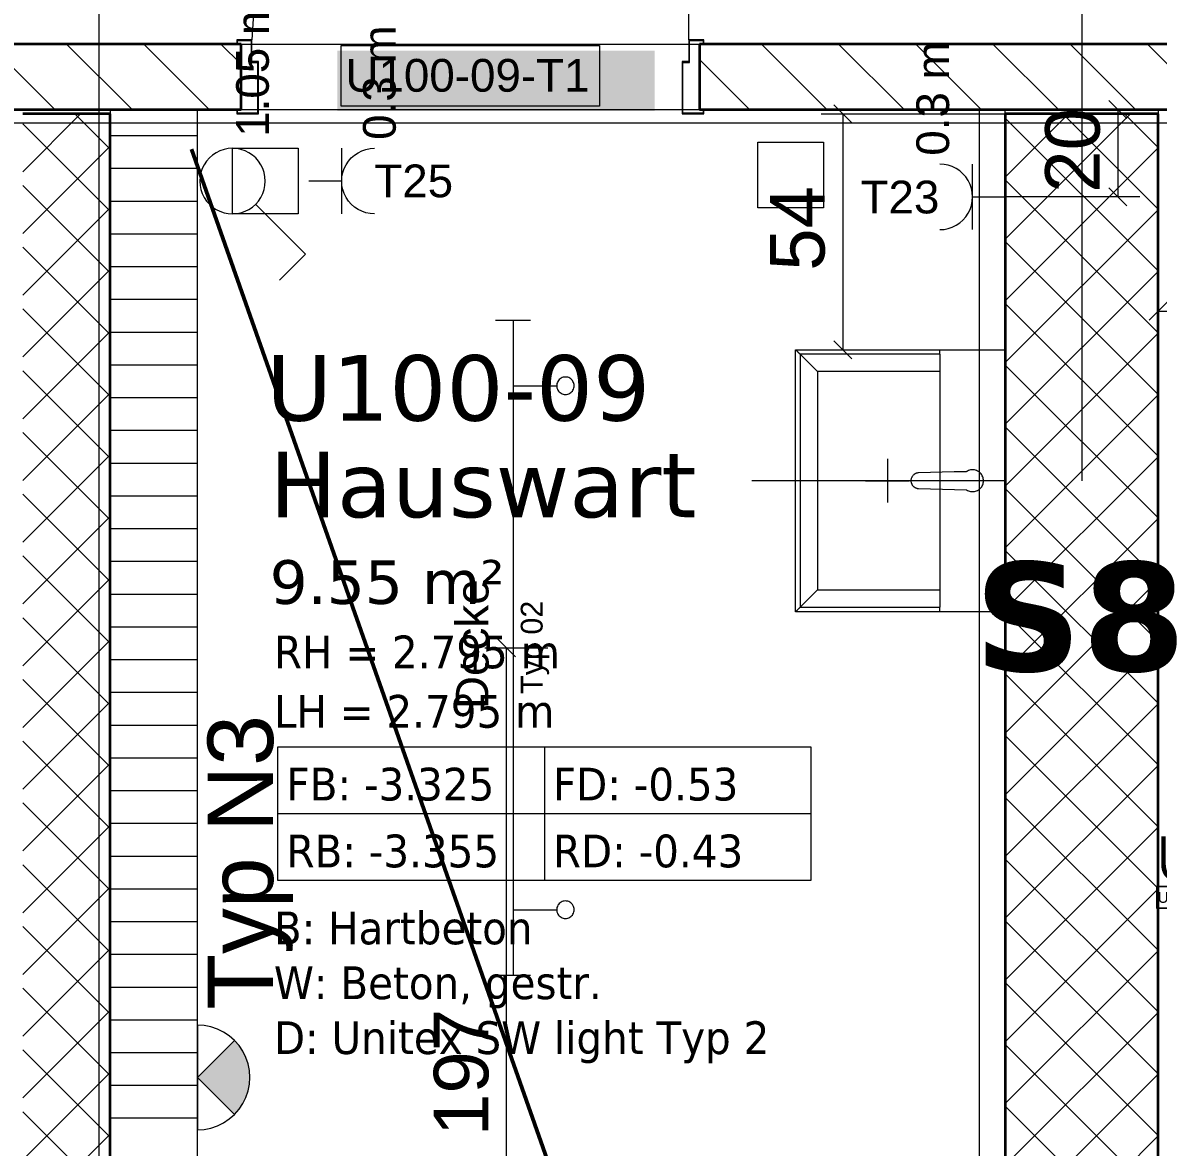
# Model space of a CAD drawing. Extents: x -1132 to 613, y -179 to 712.
# Drawn here: x -393.1 to -341.1, y 214.3 to 265.9 of the extents above; entities that cross this region are included whole.
import ezdxf
from ezdxf.lldxf.tags import DXFTag

# ---------------------------------------------------------------- set-up
doc = ezdxf.new("R2010")
doc.units = 0
doc.layers.get('0').update_dxf_attribs({"lineweight": 13})
for name, color, linetype, lineweight in [('A-AREA-____-IDEN', 7, 'Continuous', 5), ('A-DOOR-____-IDEN', 7, 'Continuous', 5), ('A-DOOR-____-OTLN', 7, 'Continuous', 9), ('A-DOOR-FRAM-MCUT', 7, 'Continuous', 9), ('A-DOOR-OPNG-OTLN', 7, 'Continuous', 9), ('A-FLOR-____-OTLN', 7, 'Continuous', 9), ('A-FLOR-____-OVHD', 7, 'Strichpunkt - Fein', 9), ('A-WALL-____-MCUT', 7, 'Continuous', 35), ('A-WALL-____-PATT', 7, 'Continuous', 35), ('G-XREF-____-OTLN-A0UNPDE86I', 7, 'Continuous', 9), ('P-SANR-FIXT-OTLN', 7, 'Continuous', 9), ('S-GRID-____-OTLN', 7, 'Continuous', 5)]:
    doc.layers.add(name, color=color, linetype=linetype, lineweight=lineweight)
for name, color, linetype, lineweight, true_color in [('EL01_VVV_Mass', 7, 'Continuous', 13, 0xb2b200), ('EL01_WAN_Aussparung Wand Text', 7, 'Continuous', 13, 0x7f5f3f), ('EL01_WAN_HLKS', 5, 'Continuous', 13, 0x0000ff), ('EL01_WAN_Kraft', 1, 'Continuous', 13, 0xff0000), ('EL01_WAN_Leuchten', 7, 'Continuous', 13, 0x0080ff), ('EL01_WAN_Leuchtentyp', 7, 'Continuous', 13, 0x0099ff), ('EL01_WAN_Licht', 7, 'Continuous', 13, 0x0080ff), ('EL01_WAN_Notbeleuchtungen', 7, 'Continuous', 13, 0x009900), ('EL01_WAN_Notbeleuchtungentyp', 7, 'Continuous', 13, 0x009900), ('EL01_WAN_Trassen', 40, 'Continuous', 13, 0xffbf00), ('EL01_WAN_Trassen Befestigung', 7, 'Continuous', 13, 0xb2b200), ('S-GRID-____-IDEN', 7, 'Continuous', 9, 0x5555aa), ('X_Geometrie', 3, 'Continuous', 50, 0x00ff00)]:
    doc.layers.add(name, color=color, linetype=linetype, lineweight=lineweight, true_color=true_color)
doc.styles.get("Standard").update_dxf_attribs({"font": 'arial.ttf'})
tags = doc.linetypes.add('_Rasterlinie_', pattern=[0.375, 0.2, -0.05, 0.075, -0.05]).pattern_tags.tags
tags[10:11] = [DXFTag(74, 4), DXFTag(75, 0), DXFTag(340, '0'), DXFTag(46, 1.0), DXFTag(50, 0.0), DXFTag(44, 0.0), DXFTag(45, 0.0)]
tags[8:9] = [DXFTag(74, 4), DXFTag(75, 0), DXFTag(340, '0'), DXFTag(46, 1.0), DXFTag(50, 0.0), DXFTag(44, 0.0), DXFTag(45, 0.0)]
tags[6:7] = [DXFTag(74, 4), DXFTag(75, 0), DXFTag(340, '0'), DXFTag(46, 1.0), DXFTag(50, 0.0), DXFTag(44, 0.0), DXFTag(45, 0.0)]
tags[4:5] = [DXFTag(74, 4), DXFTag(75, 0), DXFTag(340, '0'), DXFTag(46, 1.0), DXFTag(50, 0.0), DXFTag(44, 0.0), DXFTag(45, 0.0)]
tags = doc.linetypes.add('Grundrissdarstellung Sturz', pattern=[0.25, 0.15, -0.05, 0, -0.05]).pattern_tags.tags
tags[10:11] = [DXFTag(74, 4), DXFTag(75, 0), DXFTag(340, '0'), DXFTag(46, 1.0), DXFTag(50, 0.0), DXFTag(44, 0.0), DXFTag(45, 0.0)]
tags[8:9] = [DXFTag(74, 4), DXFTag(75, 0), DXFTag(340, '0'), DXFTag(46, 1.0), DXFTag(50, 0.0), DXFTag(44, 0.0), DXFTag(45, 0.0)]
tags[6:7] = [DXFTag(74, 4), DXFTag(75, 0), DXFTag(340, '0'), DXFTag(46, 1.0), DXFTag(50, 0.0), DXFTag(44, 0.0), DXFTag(45, 0.0)]
tags[4:5] = [DXFTag(74, 4), DXFTag(75, 0), DXFTag(340, '0'), DXFTag(46, 1.0), DXFTag(50, 0.0), DXFTag(44, 0.0), DXFTag(45, 0.0)]
tags = doc.linetypes.add('Strichpunkt - Fein', pattern=[0.2, 0.1, -0.05, 0, -0.05]).pattern_tags.tags
tags[10:11] = [DXFTag(74, 4), DXFTag(75, 0), DXFTag(340, '0'), DXFTag(46, 1.0), DXFTag(50, 0.0), DXFTag(44, 0.0), DXFTag(45, 0.0)]
tags[8:9] = [DXFTag(74, 4), DXFTag(75, 0), DXFTag(340, '0'), DXFTag(46, 1.0), DXFTag(50, 0.0), DXFTag(44, 0.0), DXFTag(45, 0.0)]
tags[6:7] = [DXFTag(74, 4), DXFTag(75, 0), DXFTag(340, '0'), DXFTag(46, 1.0), DXFTag(50, 0.0), DXFTag(44, 0.0), DXFTag(45, 0.0)]
tags[4:5] = [DXFTag(74, 4), DXFTag(75, 0), DXFTag(340, '0'), DXFTag(46, 1.0), DXFTag(50, 0.0), DXFTag(44, 0.0), DXFTag(45, 0.0)]

# ---------------------------------------------------------------- blocks, each defined once
blk = doc.blocks.new('Referenz-A0UNPDE96I', base_point=(-1115.886, -117.372))
at = {"layer": 'A-AREA-____-IDEN', "color": 0, "linetype": 'Continuous', "ltscale": 0.13}
for p, q in [((-381.424, 232.689), (-357.024, 232.689)), ((-381.424, 226.567), (-381.424, 232.689)), ((-369.224, 232.689), (-369.224, 226.567)), ((-357.024, 232.689), (-357.024, 226.567)), ((-381.424, 229.628), (-357.024, 229.628)), ((-357.024, 226.567), (-381.424, 226.567))]:
    blk.add_line(p, q, dxfattribs=at)
at = {"layer": 'A-DOOR-____-IDEN', "color": 0, "linetype": 'Continuous', "ltscale": 0.13}
for p, q in [((-378.536, 264.815), (-366.696, 264.815)), ((-378.536, 262.035), (-378.536, 264.815)), ((-366.696, 264.815), (-366.696, 262.035)), ((-366.696, 262.035), (-378.536, 262.035))]:
    blk.add_line(p, q, dxfattribs=at)
at = {"layer": 'A-DOOR-____-IDEN', "color": 7, "linetype": 'Continuous', "ltscale": 0.13, "true_color": 0xffffff}
for points in [[(-378.711, 261.812), (-364.172, 261.812), (-378.711, 264.571)], [(-364.172, 261.812), (-378.711, 264.571), (-364.172, 264.571)]]:
    blk.add_solid(points, dxfattribs=at)
at = {"layer": 'A-DOOR-____-OTLN', "color": 0, "linetype": 'Grundrissdarstellung Sturz', "ltscale": 0.13}
for p, q in [((-383.115, 264.878), (-362.115, 264.878)), ((-383.115, 261.878), (-362.115, 261.878))]:
    blk.add_line(p, q, dxfattribs=at)
at = {"layer": 'A-DOOR-FRAM-MCUT', "color": 0, "linetype": 'Continuous', "ltscale": 0.13}
for p, q in [((-382.615, 265.078), (-383.315, 265.078)), ((-383.315, 265.078), (-383.315, 264.878)), ((-383.315, 264.878), (-383.275, 264.878)), ((-383.275, 264.878), (-383.275, 265.038)), ((-383.275, 265.038), (-382.655, 265.038)), ((-382.655, 265.038), (-382.655, 264.038)), ((-382.615, 264.078), (-382.615, 265.078)), ((-361.915, 265.078), (-362.615, 265.078)), ((-362.615, 265.078), (-362.615, 264.078)), ((-362.575, 264.038), (-362.575, 265.038)), ((-362.575, 265.038), (-361.955, 265.038)), ((-361.955, 265.038), (-361.955, 264.878)), ((-361.955, 264.878), (-361.915, 264.878)), ((-361.915, 264.878), (-361.915, 265.078)), ((-382.655, 264.038), (-382.355, 264.038)), ((-382.315, 264.078), (-382.615, 264.078)), ((-382.355, 264.038), (-382.355, 261.718)), ((-382.315, 261.678), (-382.315, 264.078)), ((-362.615, 264.078), (-362.915, 264.078)), ((-362.915, 264.078), (-362.915, 261.678)), ((-362.875, 261.718), (-362.875, 264.038)), ((-362.875, 264.038), (-362.575, 264.038)), ((-383.275, 261.878), (-383.315, 261.878)), ((-383.315, 261.878), (-383.315, 261.678)), ((-383.315, 261.678), (-382.315, 261.678)), ((-383.275, 261.718), (-383.275, 261.878)), ((-382.355, 261.718), (-383.275, 261.718)), ((-362.915, 261.678), (-361.915, 261.678)), ((-361.955, 261.718), (-362.875, 261.718)), ((-361.915, 261.878), (-361.955, 261.878)), ((-361.955, 261.878), (-361.955, 261.718)), ((-361.915, 261.678), (-361.915, 261.878))]:
    blk.add_line(p, q, dxfattribs=at)
at = {"layer": 'A-DOOR-OPNG-OTLN', "color": 0, "linetype": 'Continuous', "ltscale": 0.13}
for p, q in [((-362.615, 265.078), (-362.615, 285.078)), ((-382.489, 267.318), (-382.615, 265.078))]:
    blk.add_line(p, q, dxfattribs=at)
at = {"layer": 'A-FLOR-____-OTLN', "color": 0, "linetype": 'Continuous', "ltscale": 0.13}
for p, q in [((-348.115, 261.678), (-348.115, 261.878)), ((-341.115, 261.878), (-341.115, 261.678))]:
    blk.add_line(p, q, dxfattribs=at)
at = {"layer": 'A-FLOR-____-OVHD', "color": 0, "linetype": 'Strichpunkt - Fein', "ltscale": 0.13}
blk.add_line((-349.315, 261.878), (-349.315, 158.678), dxfattribs=at)
at = {"layer": 'A-WALL-____-MCUT', "color": 0, "linetype": 'Continuous', "ltscale": 0.35}
for p, q in [((-383.115, 264.878), (-394.965, 264.878)), ((-383.115, 261.878), (-383.115, 264.878)), ((-339.115, 264.878), (-362.115, 264.878)), ((-362.115, 264.878), (-362.115, 261.878)), ((-394.965, 261.878), (-383.115, 261.878)), ((-389.115, 261.678), (-393.115, 261.678)), ((-389.115, 157.478), (-389.115, 261.678)), ((-362.115, 261.878), (-339.115, 261.878)), ((-341.115, 261.678), (-348.115, 261.678)), ((-348.115, 261.678), (-348.115, 157.478)), ((-341.115, 150.478), (-341.115, 261.678))]:
    blk.add_line(p, q, dxfattribs=at)
at = {"layer": 'A-WALL-____-MCUT', "color": 0, "linetype": 'Continuous', "lineweight": 9, "ltscale": 0.13}
for p, q in [((-389.115, 261.878), (-389.115, 261.678)), ((-385.115, 158.678), (-385.115, 261.878))]:
    blk.add_line(p, q, dxfattribs=at)
at = {"layer": 'A-WALL-____-PATT', "color": 0, "linetype": 'Continuous', "lineweight": 9, "ltscale": 0.13}
for p, q in [((-394.641, 264.878), (-391.641, 261.878)), ((-391.106, 264.878), (-388.106, 261.878)), ((-387.57, 264.878), (-384.57, 261.878)), ((-384.035, 264.878), (-383.115, 263.958)), ((-359.286, 264.878), (-356.286, 261.878)), ((-355.75, 264.878), (-352.75, 261.878)), ((-352.215, 264.878), (-349.215, 261.878)), ((-348.679, 264.878), (-345.679, 261.878)), ((-345.144, 264.878), (-342.144, 261.878)), ((-341.608, 264.878), (-339.115, 262.385)), ((-362.115, 264.171), (-359.822, 261.878)), ((-393.115, 259.031), (-390.467, 261.678)), ((-389.115, 260.059), (-390.734, 261.678)), ((-348.115, 261.604), (-348.04, 261.678)), ((-348.115, 258.776), (-345.212, 261.678)), ((-348.115, 255.947), (-342.384, 261.678)), ((-341.115, 257.314), (-345.479, 261.678)), ((-341.115, 260.142), (-342.651, 261.678)), ((-389.115, 257.23), (-393.115, 261.23)), ((-341.115, 254.485), (-348.115, 261.485)), ((-389.115, 260.687), (-385.115, 260.687)), ((-393.115, 256.202), (-389.115, 260.202)), ((-348.115, 253.119), (-341.115, 260.119)), ((-389.115, 259.187), (-385.115, 259.187)), ((-341.115, 251.657), (-348.115, 258.657)), ((-389.115, 254.402), (-393.115, 258.402)), ((-389.115, 257.687), (-385.115, 257.687)), ((-393.115, 253.374), (-389.115, 257.374)), ((-348.115, 250.29), (-341.115, 257.29)), ((-389.115, 256.187), (-385.115, 256.187)), ((-389.115, 251.573), (-393.115, 255.573)), ((-341.115, 248.828), (-348.115, 255.828)), ((-393.115, 250.545), (-389.115, 254.545)), ((-389.115, 254.687), (-385.115, 254.687)), ((-348.115, 247.462), (-341.115, 254.462)), ((-389.115, 253.187), (-385.115, 253.187)), ((-341.115, 246), (-348.115, 253)), ((-389.115, 248.745), (-393.115, 252.745)), ((-393.115, 247.717), (-389.115, 251.717)), ((-389.115, 251.687), (-385.115, 251.687)), ((-348.115, 244.634), (-341.115, 251.634)), ((-389.115, 250.187), (-385.115, 250.187)), ((-341.115, 243.171), (-348.115, 250.171)), ((-389.115, 245.917), (-393.115, 249.917)), ((-393.115, 244.888), (-389.115, 248.888)), ((-389.115, 248.687), (-385.115, 248.687)), ((-348.115, 241.805), (-341.115, 248.805)), ((-389.115, 243.088), (-393.115, 247.088)), ((-389.115, 247.187), (-385.115, 247.187)), ((-341.115, 240.343), (-348.115, 247.343)), ((-393.115, 242.06), (-389.115, 246.06)), ((-389.115, 245.687), (-385.115, 245.687)), ((-348.115, 238.977), (-341.115, 245.977)), ((-341.115, 237.515), (-348.115, 244.515)), ((-389.115, 240.26), (-393.115, 244.26)), ((-389.115, 244.187), (-385.115, 244.187)), ((-393.115, 239.232), (-389.115, 243.232)), ((-348.115, 236.148), (-341.115, 243.148)), ((-389.115, 242.687), (-385.115, 242.687)), ((-389.115, 237.431), (-393.115, 241.431)), ((-341.115, 234.686), (-348.115, 241.686)), ((-389.115, 241.187), (-385.115, 241.187)), ((-393.115, 236.403), (-389.115, 240.403)), ((-348.115, 233.32), (-341.115, 240.32)), ((-389.115, 239.687), (-385.115, 239.687)), ((-341.115, 231.858), (-348.115, 238.858)), ((-389.115, 234.603), (-393.115, 238.603)), ((-389.115, 238.187), (-385.115, 238.187)), ((-393.115, 233.575), (-389.115, 237.575)), ((-348.115, 230.491), (-341.115, 237.491)), ((-389.115, 236.687), (-385.115, 236.687)), ((-389.115, 231.774), (-393.115, 235.774)), ((-341.115, 229.029), (-348.115, 236.029)), ((-389.115, 235.187), (-385.115, 235.187)), ((-393.115, 230.746), (-389.115, 234.746)), ((-348.115, 227.663), (-341.115, 234.663)), ((-389.115, 233.687), (-385.115, 233.687)), ((-341.115, 226.201), (-348.115, 233.201)), ((-389.115, 228.946), (-393.115, 232.946)), ((-389.115, 232.187), (-385.115, 232.187)), ((-393.115, 227.918), (-389.115, 231.918)), ((-348.115, 224.835), (-341.115, 231.835)), ((-389.115, 230.687), (-385.115, 230.687)), ((-389.115, 226.118), (-393.115, 230.118)), ((-341.115, 223.372), (-348.115, 230.372)), ((-393.115, 225.089), (-389.115, 229.089)), ((-389.115, 229.187), (-385.115, 229.187)), ((-348.115, 222.006), (-341.115, 229.006)), ((-389.115, 223.289), (-393.115, 227.289)), ((-389.115, 227.687), (-385.115, 227.687)), ((-341.115, 220.544), (-348.115, 227.544)), ((-393.115, 222.261), (-389.115, 226.261)), ((-389.115, 226.187), (-385.115, 226.187)), ((-348.115, 219.178), (-341.115, 226.178)), ((-389.115, 224.687), (-385.115, 224.687)), ((-341.115, 217.716), (-348.115, 224.716)), ((-389.115, 220.461), (-393.115, 224.461)), ((-393.115, 219.433), (-389.115, 223.433)), ((-389.115, 223.187), (-385.115, 223.187)), ((-348.115, 216.349), (-341.115, 223.349)), ((-389.115, 217.632), (-393.115, 221.632)), ((-389.115, 221.687), (-385.115, 221.687)), ((-341.115, 214.887), (-348.115, 221.887)), ((-393.115, 216.604), (-389.115, 220.604)), ((-348.115, 213.521), (-341.115, 220.521)), ((-389.115, 220.187), (-385.115, 220.187)), ((-341.115, 212.059), (-348.115, 219.059)), ((-389.115, 214.804), (-393.115, 218.804)), ((-389.115, 218.687), (-385.115, 218.687)), ((-393.115, 213.776), (-389.115, 217.776)), ((-348.115, 210.692), (-341.115, 217.692)), ((-389.115, 217.187), (-385.115, 217.187)), ((-389.115, 211.975), (-393.115, 215.975)), ((-341.115, 209.23), (-348.115, 216.23)), ((-389.115, 215.687), (-385.115, 215.687)), ((-393.115, 210.947), (-389.115, 214.947)), ((-348.115, 207.864), (-341.115, 214.864))]:
    blk.add_line(p, q, dxfattribs=at)
at = {"layer": 'G-XREF-____-OTLN-A0UNPDE86I', "color": 0, "linetype": 'Continuous', "ltscale": 0.13}
for p, q in [((-352.425, 244.959), (-352.428, 244.947)), ((-352.421, 244.976), (-352.425, 244.959)), ((-352.42, 244.979), (-352.421, 244.976)), ((-352.41, 245.009), (-352.42, 244.981)), ((-352.42, 244.981), (-352.42, 244.979)), ((-352.408, 245.014), (-352.41, 245.009)), ((-352.41, 245.009), (-352.41, 245.009)), ((-352.401, 245.028), (-352.408, 245.014)), ((-352.396, 245.041), (-352.401, 245.028)), ((-352.394, 245.044), (-352.396, 245.041)), ((-352.393, 245.046), (-352.394, 245.044)), ((-352.378, 245.072), (-352.393, 245.046)), ((-352.376, 245.076), (-352.378, 245.073)), ((-352.378, 245.073), (-352.378, 245.072)), ((-352.364, 245.091), (-352.376, 245.076)), ((-352.356, 245.102), (-352.364, 245.091)), ((-352.355, 245.104), (-352.356, 245.103)), ((-352.356, 245.103), (-352.356, 245.102)), ((-352.333, 245.129), (-352.355, 245.104)), ((-352.332, 245.13), (-352.333, 245.129)), ((-352.307, 245.153), (-352.332, 245.13)), ((-352.306, 245.154), (-352.307, 245.153)), ((-352.305, 245.155), (-352.306, 245.154)), ((-352.293, 245.164), (-352.305, 245.155)), ((-352.279, 245.175), (-352.293, 245.164)), ((-352.277, 245.176), (-352.279, 245.175)), ((-352.276, 245.177), (-352.277, 245.176)), ((-352.273, 245.179), (-352.276, 245.177)), ((-352.25, 245.193), (-352.273, 245.179)), ((-352.248, 245.194), (-352.25, 245.193)), ((-352.246, 245.195), (-352.248, 245.194)), ((-352.233, 245.201), (-352.246, 245.195)), ((-352.218, 245.208), (-352.233, 245.201)), ((-352.216, 245.209), (-352.218, 245.208)), ((-352.214, 245.21), (-352.216, 245.209)), ((-352.199, 245.216), (-352.214, 245.21)), ((-352.186, 245.221), (-352.199, 245.216)), ((-352.183, 245.221), (-352.186, 245.221)), ((-352.181, 245.222), (-352.183, 245.221)), ((-352.164, 245.227), (-352.181, 245.222)), ((-352.152, 245.23), (-352.164, 245.227)), ((-352.148, 245.231), (-352.152, 245.23)), ((-352.145, 245.231), (-352.148, 245.231)), ((-352.148, 245.231), (-352.148, 245.231)), ((-352.118, 245.236), (-352.145, 245.231)), ((-352.117, 245.236), (-352.118, 245.236)), ((-352.115, 245.236), (-352.117, 245.236)), ((-352.083, 245.238), (-352.115, 245.236)), ((-350.459, 245.278), (-352.083, 245.238)), ((-350.251, 245.283), (-350.459, 245.278)), ((-349.895, 245.292), (-350.251, 245.283)), ((-349.888, 245.297), (-349.895, 245.292)), ((-349.844, 245.322), (-349.888, 245.297)), ((-349.799, 245.343), (-349.844, 245.322)), ((-349.752, 245.359), (-349.799, 245.343)), ((-349.706, 245.37), (-349.752, 245.359)), ((-349.66, 245.376), (-349.706, 245.37)), ((-349.615, 245.378), (-349.66, 245.376)), ((-349.57, 245.376), (-349.615, 245.378)), ((-349.524, 245.37), (-349.57, 245.376)), ((-349.477, 245.359), (-349.524, 245.37)), ((-349.431, 245.343), (-349.477, 245.359)), ((-349.385, 245.322), (-349.431, 245.343)), ((-349.341, 245.297), (-349.385, 245.322)), ((-349.3, 245.267), (-349.341, 245.297)), ((-349.261, 245.232), (-349.3, 245.267)), ((-349.226, 245.193), (-349.261, 245.232)), ((-349.196, 245.152), (-349.226, 245.193)), ((-349.171, 245.108), (-349.196, 245.152)), ((-349.15, 245.062), (-349.171, 245.108)), ((-349.134, 245.016), (-349.15, 245.062)), ((-349.123, 244.969), (-349.134, 245.016)), ((-349.117, 244.923), (-349.123, 244.969)), ((-352.433, 244.91), (-352.435, 244.878)), ((-352.435, 244.878), (-352.433, 244.846)), ((-352.429, 244.943), (-352.433, 244.913)), ((-352.433, 244.913), (-352.433, 244.912)), ((-352.433, 244.912), (-352.433, 244.91)), ((-352.433, 244.846), (-352.433, 244.845)), ((-352.433, 244.845), (-352.433, 244.844)), ((-352.433, 244.844), (-352.429, 244.814)), ((-352.428, 244.947), (-352.429, 244.943)), ((-352.429, 244.943), (-352.429, 244.943)), ((-352.429, 244.814), (-352.429, 244.814)), ((-352.429, 244.814), (-352.428, 244.809)), ((-352.428, 244.809), (-352.425, 244.797)), ((-352.425, 244.797), (-352.421, 244.781)), ((-352.421, 244.781), (-352.42, 244.778)), ((-352.42, 244.778), (-352.42, 244.775)), ((-352.42, 244.775), (-352.415, 244.762)), ((-352.415, 244.762), (-352.41, 244.748)), ((-352.41, 244.748), (-352.409, 244.745)), ((-352.409, 244.745), (-352.408, 244.743)), ((-352.408, 244.743), (-352.401, 244.728)), ((-352.401, 244.728), (-352.396, 244.715)), ((-352.396, 244.715), (-352.394, 244.713)), ((-352.394, 244.713), (-352.393, 244.711)), ((-352.393, 244.711), (-352.378, 244.685)), ((-352.378, 244.685), (-352.378, 244.684)), ((-352.378, 244.684), (-352.376, 244.681)), ((-352.376, 244.681), (-352.364, 244.665)), ((-352.364, 244.665), (-352.356, 244.654)), ((-352.356, 244.654), (-352.356, 244.654)), ((-352.356, 244.654), (-352.355, 244.653)), ((-352.355, 244.653), (-352.333, 244.627)), ((-352.333, 244.627), (-352.332, 244.627)), ((-352.332, 244.627), (-352.307, 244.603)), ((-352.307, 244.603), (-352.306, 244.603)), ((-352.306, 244.603), (-352.305, 244.602)), ((-352.305, 244.602), (-352.293, 244.593)), ((-352.293, 244.593), (-352.279, 244.582)), ((-352.279, 244.582), (-352.277, 244.581)), ((-352.277, 244.581), (-352.276, 244.58)), ((-352.276, 244.58), (-352.273, 244.578)), ((-352.273, 244.578), (-352.25, 244.564)), ((-352.25, 244.564), (-352.248, 244.563)), ((-352.248, 244.563), (-352.246, 244.561)), ((-352.246, 244.561), (-352.232, 244.555)), ((-352.232, 244.555), (-352.218, 244.548)), ((-352.218, 244.548), (-352.214, 244.546)), ((-352.214, 244.546), (-352.214, 244.546)), ((-352.214, 244.546), (-352.211, 244.545)), ((-352.211, 244.545), (-352.186, 244.536)), ((-352.186, 244.536), (-352.183, 244.535)), ((-352.183, 244.535), (-352.181, 244.534)), ((-352.181, 244.534), (-352.164, 244.53)), ((-352.164, 244.53), (-352.152, 244.527)), ((-352.152, 244.527), (-352.148, 244.526)), ((-352.148, 244.526), (-352.148, 244.526)), ((-352.148, 244.526), (-352.145, 244.525)), ((-352.145, 244.525), (-352.118, 244.521)), ((-352.118, 244.521), (-352.117, 244.521)), ((-352.117, 244.521), (-352.115, 244.521)), ((-352.115, 244.521), (-352.083, 244.518)), ((-352.083, 244.518), (-349.895, 244.465)), ((-349.895, 244.465), (-349.888, 244.46)), ((-349.888, 244.46), (-349.844, 244.434)), ((-349.385, 244.434), (-349.341, 244.46)), ((-349.341, 244.46), (-349.3, 244.49)), ((-349.3, 244.49), (-349.261, 244.525)), ((-349.261, 244.525), (-349.226, 244.563)), ((-349.226, 244.563), (-349.196, 244.605)), ((-349.196, 244.605), (-349.171, 244.649)), ((-349.171, 244.649), (-349.15, 244.694)), ((-349.15, 244.694), (-349.134, 244.741)), ((-349.134, 244.741), (-349.123, 244.787)), ((-349.123, 244.787), (-349.117, 244.833)), ((-349.115, 244.878), (-349.117, 244.923)), ((-349.117, 244.833), (-349.115, 244.878)), ((-349.844, 244.434), (-349.799, 244.413)), ((-349.799, 244.413), (-349.752, 244.398)), ((-349.752, 244.398), (-349.706, 244.387)), ((-349.706, 244.387), (-349.66, 244.38)), ((-349.66, 244.38), (-349.615, 244.378)), ((-349.615, 244.378), (-349.57, 244.38)), ((-349.57, 244.38), (-349.524, 244.387)), ((-349.524, 244.387), (-349.477, 244.398)), ((-349.477, 244.398), (-349.431, 244.413)), ((-349.431, 244.413), (-349.385, 244.434))]:
    blk.add_line(p, q, dxfattribs=at)
at = {"layer": 'P-SANR-FIXT-OTLN', "color": 0, "linetype": 'Continuous', "ltscale": 0.13}
for p, q in [((-357.715, 250.878), (-351.115, 250.878)), ((-357.715, 250.878), (-357.709, 250.872)), ((-357.715, 238.878), (-357.715, 250.878)), ((-357.709, 250.872), (-357.703, 250.866)), ((-357.703, 250.866), (-357.696, 250.86)), ((-357.696, 250.86), (-357.69, 250.854)), ((-357.69, 250.854), (-357.684, 250.847)), ((-357.684, 250.847), (-357.677, 250.841)), ((-357.677, 250.841), (-357.674, 250.837)), ((-357.674, 250.837), (-357.67, 250.834)), ((-357.67, 250.834), (-357.667, 250.831)), ((-357.667, 250.831), (-357.664, 250.827)), ((-357.664, 250.827), (-357.66, 250.824)), ((-357.66, 250.824), (-357.657, 250.82)), ((-357.657, 250.82), (-357.653, 250.817)), ((-357.653, 250.817), (-357.65, 250.813)), ((-357.65, 250.813), (-357.646, 250.81)), ((-357.646, 250.81), (-357.643, 250.807)), ((-357.643, 250.807), (-357.639, 250.803)), ((-357.639, 250.803), (-357.636, 250.8)), ((-357.636, 250.8), (-357.632, 250.796)), ((-357.632, 250.796), (-357.629, 250.792)), ((-357.629, 250.792), (-357.625, 250.789)), ((-357.625, 250.789), (-357.622, 250.785)), ((-357.622, 250.785), (-357.618, 250.782)), ((-357.618, 250.782), (-357.615, 250.778)), ((-357.615, 250.778), (-357.611, 250.775)), ((-357.611, 250.775), (-357.608, 250.771)), ((-357.608, 250.771), (-357.604, 250.768)), ((-357.604, 250.768), (-357.601, 250.764)), ((-357.601, 250.764), (-357.597, 250.761)), ((-357.597, 250.761), (-357.593, 250.757)), ((-357.593, 250.757), (-357.59, 250.754)), ((-357.59, 250.754), (-357.586, 250.75)), ((-357.586, 250.75), (-357.583, 250.747)), ((-357.583, 250.747), (-357.58, 250.743)), ((-357.58, 250.743), (-357.576, 250.74)), ((-357.576, 250.74), (-357.573, 250.736)), ((-357.573, 250.736), (-357.569, 250.733)), ((-357.569, 250.733), (-357.566, 250.729)), ((-357.566, 250.729), (-357.562, 250.726)), ((-357.562, 250.726), (-357.559, 250.723)), ((-357.559, 250.723), (-357.556, 250.719)), ((-357.556, 250.719), (-357.552, 250.716)), ((-357.552, 250.716), (-357.546, 250.709)), ((-357.546, 250.709), (-357.539, 250.703)), ((-357.539, 250.703), (-357.533, 250.697)), ((-357.533, 250.697), (-357.527, 250.69)), ((-357.527, 250.69), (-357.521, 250.684)), ((-357.521, 250.684), (-357.515, 250.678)), ((-351.115, 250.678), (-357.515, 250.678)), ((-357.515, 250.678), (-356.715, 249.878)), ((-357.515, 250.678), (-357.515, 239.078)), ((-351.115, 250.878), (-348.115, 250.878)), ((-351.115, 250.678), (-351.115, 250.878)), ((-351.115, 250.678), (-351.115, 245.262)), ((-351.115, 249.878), (-356.715, 249.878)), ((-356.715, 249.878), (-356.715, 239.878)), ((-353.515, 245.878), (-353.515, 243.878)), ((-351.115, 245.262), (-351.115, 244.495)), ((-354.515, 244.878), (-352.515, 244.878)), ((-351.115, 244.495), (-351.115, 239.078)), ((-357.515, 239.078), (-356.715, 239.878)), ((-356.715, 239.878), (-351.115, 239.878)), ((-357.715, 238.878), (-357.709, 238.884)), ((-351.115, 238.878), (-357.715, 238.878)), ((-357.709, 238.884), (-357.703, 238.89)), ((-357.703, 238.89), (-357.696, 238.897)), ((-357.696, 238.897), (-357.69, 238.903)), ((-357.69, 238.903), (-357.684, 238.909)), ((-357.684, 238.909), (-357.677, 238.916)), ((-357.677, 238.916), (-357.674, 238.919)), ((-357.674, 238.919), (-357.67, 238.923)), ((-357.67, 238.923), (-357.667, 238.926)), ((-357.667, 238.926), (-357.664, 238.929)), ((-357.664, 238.929), (-357.66, 238.933)), ((-357.66, 238.933), (-357.657, 238.936)), ((-357.657, 238.936), (-357.653, 238.94)), ((-357.653, 238.94), (-357.65, 238.943)), ((-357.65, 238.943), (-357.646, 238.947)), ((-357.646, 238.947), (-357.643, 238.95)), ((-357.643, 238.95), (-357.639, 238.954)), ((-357.639, 238.954), (-357.636, 238.957)), ((-357.636, 238.957), (-357.632, 238.961)), ((-357.632, 238.961), (-357.629, 238.964)), ((-357.629, 238.964), (-357.625, 238.968)), ((-357.625, 238.968), (-357.622, 238.971)), ((-357.622, 238.971), (-357.618, 238.975)), ((-357.618, 238.975), (-357.615, 238.978)), ((-357.615, 238.978), (-357.611, 238.982)), ((-357.611, 238.982), (-357.608, 238.985)), ((-357.608, 238.985), (-357.604, 238.989)), ((-357.604, 238.989), (-357.601, 238.992)), ((-357.601, 238.992), (-357.597, 238.996)), ((-357.597, 238.996), (-357.593, 239)), ((-357.593, 239), (-357.59, 239.003)), ((-357.59, 239.003), (-357.586, 239.007)), ((-357.586, 239.007), (-357.583, 239.01)), ((-357.583, 239.01), (-357.58, 239.013)), ((-357.58, 239.013), (-357.576, 239.017)), ((-357.576, 239.017), (-357.573, 239.02)), ((-357.573, 239.02), (-357.569, 239.024)), ((-357.569, 239.024), (-357.566, 239.027)), ((-357.566, 239.027), (-357.562, 239.031)), ((-357.562, 239.031), (-357.559, 239.034)), ((-357.559, 239.034), (-357.556, 239.037)), ((-357.556, 239.037), (-357.552, 239.041)), ((-357.552, 239.041), (-357.546, 239.047)), ((-357.546, 239.047), (-357.539, 239.054)), ((-357.539, 239.054), (-357.533, 239.06)), ((-357.533, 239.06), (-357.527, 239.066)), ((-357.527, 239.066), (-357.521, 239.072)), ((-357.521, 239.072), (-357.515, 239.078)), ((-357.515, 239.078), (-351.115, 239.078)), ((-351.115, 238.878), (-351.115, 239.078)), ((-348.115, 238.878), (-351.115, 238.878))]:
    blk.add_line(p, q, dxfattribs=at)
at = {"layer": 'P-SANR-FIXT-OTLN', "color": 0, "linetype": 'Strichpunkt - Fein', "ltscale": 0.13}
blk.add_line((-348.115, 244.878), (-359.715, 244.878), dxfattribs=at)
at = {"layer": 'S-GRID-____-OTLN', "color": 0, "linetype": '_Rasterlinie_', "ltscale": 0.13}
for p, q in [((-344.615, 645.662), (-344.615, 244.87)), ((-389.615, -113.603), (-389.615, 631.478)), ((-1107.612, 261.278), (119.376, 261.278))]:
    blk.add_line(p, q, dxfattribs=at)
at = {"layer": 'X_Geometrie', "color": 0, "linetype": 'Continuous', "ltscale": 0.5}
blk.add_line((-385.387, 260.064), (-351.193, 162.962), dxfattribs=at)
at = {"layer": 'A-AREA-____-IDEN', "color": 0, "linetype": 'Continuous', "ltscale": 0.13, "attachment_point": 1}
for s, insert, char_height in [('{\\fVerdana;U100-09}', (-381.961, 250.63), 3), ('{\\fVerdana;Hauswart}', (-381.818, 246.206), 3), ('{\\fVerdana;9.55 m²}', (-381.808, 241.237), 2), ('{\\W0.9;\\fVerdana;RH = 2.795 m}', (-381.61, 237.787), 1.5), ('{\\W0.9;\\fVerdana;LH = 2.795 m}', (-381.61, 235.066), 1.5), ('{\\W0.9;\\fVerdana;FB: -3.325}', (-381.034, 231.73), 1.5), ('{\\W0.9;\\fVerdana;FD: -0.53}', (-368.834, 231.73), 1.5), ('{\\W0.9;\\fVerdana;RB: -3.355}', (-381.034, 228.669), 1.5), ('{\\W0.9;\\fVerdana;RD: -0.43}', (-368.834, 228.669), 1.5), ('{\\W0.9;\\fVerdana;B: Hartbeton}', (-381.61, 225.144), 1.5), ('{\\W0.9;\\fVerdana;W: Beton, gestr.}', (-381.61, 222.631), 1.5), ('{\\W0.9;\\fVerdana;D: Unitex SW light Typ 2}', (-381.61, 220.117), 1.5)]:
    blk.add_mtext(s, dxfattribs=dict(at, insert=insert, char_height=char_height))
at = {"layer": 'A-DOOR-____-IDEN', "color": 0, "linetype": 'Continuous', "ltscale": 0.13, "insert": (-378.336, 264.196), "char_height": 1.5, "attachment_point": 1}
blk.add_mtext('{\\fArial;U100-09-T1}', dxfattribs=at)
at = {"layer": 'S-GRID-____-IDEN', "color": 0, "linetype": 'Continuous', "lineweight": 5, "ltscale": 0.13, "insert": (-349.545, 241.161), "char_height": 5, "attachment_point": 1}
blk.add_mtext('{\\fVerdana|b1|i0;S8}', dxfattribs=at)
blk = doc.blocks.new('IfcObject-A0UNPDMT6I', base_point=(-341.192, 225.293))
at = {"layer": 'EL01_WAN_Trassen', "linetype": 'ByBlock', "lineweight": -2, "ltscale": 0.13}
for p, q in [((-341.192, 226.293), (-341.192, 225.293)), ((-341.192, 226.293), (-341.192, 225.293)), ((-341.192, 226.293), (-329.992, 226.293)), ((-329.992, 226.293), (-341.192, 226.293)), ((-341.192, 226.293), (-341.192, 226.293)), ((-329.992, 226.293), (-329.992, 225.293)), ((-329.992, 226.293), (-329.992, 225.293)), ((-329.992, 226.293), (-329.992, 226.293)), ((-341.192, 225.293), (-329.992, 225.293)), ((-329.992, 225.293), (-341.192, 225.293)), ((-341.192, 225.293), (-341.192, 225.293)), ((-329.992, 225.293), (-329.992, 225.293))]:
    blk.add_line(p, q, dxfattribs=at)
at = {"layer": 'EL01_WAN_Trassen', "lineweight": -2, "attachment_point": 1}
for s, insert, char_height in [('{\\W0.8;\\fArial;U-AW55 560}', (-341.146, 228.594), 2), ('{\\fArial;U-AW55 560 FE}', (-341.137, 226.043), 0.5)]:
    blk.add_mtext(s, dxfattribs=dict(at, insert=insert, char_height=char_height))
blk = doc.blocks.new('Durchbruch beschriften-A0UNPDR36I', base_point=(-362.532, 263.378))
at = {"color": 0, "linetype": 'ByBlock', "lineweight": -2, "ltscale": 0.13}
for p, q in [((-362.532, 267.024), (-362.532, 274.524)), ((-362.532, 274.524), (-336.265, 274.524)), ((-357.412, 267.024), (-357.412, 274.524)), ((-336.265, 274.524), (-336.265, 267.024)), ((-336.265, 267.024), (-362.532, 267.024)), ((-336.265, 267.024), (-331.025, 263.378))]:
    blk.add_line(p, q, dxfattribs=at)
at = {"color": 7, "linetype": 'ByBlock', "lineweight": -2, "ltscale": 0.13, "true_color": 0xffffff}
for points in [[(-362.532, 267.024), (-336.265, 267.024), (-362.532, 274.524)], [(-336.265, 267.024), (-362.532, 274.524), (-336.265, 274.524)]]:
    blk.add_solid(points, dxfattribs=at)
at = {"color": 0, "linetype": 'ByBlock', "lineweight": -2, "ltscale": 0.13, "char_height": 2.5, "attachment_point": 1}
for s, insert in [('{\\fArial; WA 600/250 }', (-357.412, 273.899)), ('{\\fArial; OKRD=100 }', (-357.412, 270.149))]:
    blk.add_mtext(s, dxfattribs=dict(at, insert=insert))
at = {"color": 40, "linetype": 'ByBlock', "lineweight": -2, "ltscale": 0.13, "true_color": 0xffbf00, "insert": (-361.369, 272.274), "char_height": 3, "attachment_point": 1}
blk.add_mtext('{\\fArial;E}', dxfattribs=at)
blk = doc.blocks.new('Deckendose UP-A0UNPDWR6I', base_point=(-383.506, 257.103))
at = {"color": 0, "lineweight": -2}
for p, q in [((-383.506, 260.103), (-380.506, 260.103)), ((-383.506, 257.103), (-383.506, 260.103)), ((-380.506, 260.103), (-380.506, 257.103)), ((-380.506, 257.103), (-383.506, 257.103))]:
    blk.add_line(p, q, dxfattribs=at)
blk = doc.blocks.new('LED-Langfeldleuchte 37W-A0UNPDZ16I', base_point=(-371.459, 222.228))
at = {"color": 0, "lineweight": -2}
for p, q in [((-371.459, 252.228), (-369.859, 252.228)), ((-370.659, 252.228), (-370.659, 222.228)), ((-370.659, 249.228), (-368.659, 249.228)), ((-368.656, 249.281), (-368.659, 249.228)), ((-368.659, 249.228), (-368.656, 249.176)), ((-368.646, 249.332), (-368.656, 249.281)), ((-368.656, 249.176), (-368.646, 249.125)), ((-368.629, 249.381), (-368.646, 249.332)), ((-368.646, 249.125), (-368.629, 249.075)), ((-368.606, 249.428), (-368.629, 249.381)), ((-368.577, 249.472), (-368.606, 249.428)), ((-368.542, 249.511), (-368.577, 249.472)), ((-368.503, 249.546), (-368.542, 249.511)), ((-368.459, 249.575), (-368.503, 249.546)), ((-368.412, 249.598), (-368.459, 249.575)), ((-368.363, 249.615), (-368.412, 249.598)), ((-368.312, 249.625), (-368.363, 249.615)), ((-368.259, 249.628), (-368.312, 249.625)), ((-368.207, 249.625), (-368.259, 249.628)), ((-368.156, 249.615), (-368.207, 249.625)), ((-368.106, 249.598), (-368.156, 249.615)), ((-368.059, 249.575), (-368.106, 249.598)), ((-368.016, 249.546), (-368.059, 249.575)), ((-367.977, 249.511), (-368.016, 249.546)), ((-367.942, 249.472), (-367.977, 249.511)), ((-367.913, 249.428), (-367.942, 249.472)), ((-367.89, 249.381), (-367.913, 249.428)), ((-367.873, 249.332), (-367.89, 249.381)), ((-367.89, 249.075), (-367.873, 249.125)), ((-367.863, 249.281), (-367.873, 249.332)), ((-367.873, 249.125), (-367.863, 249.176)), ((-367.859, 249.228), (-367.863, 249.281)), ((-367.863, 249.176), (-367.859, 249.228)), ((-368.629, 249.075), (-368.606, 249.028)), ((-368.606, 249.028), (-368.577, 248.985)), ((-368.577, 248.985), (-368.542, 248.945)), ((-368.542, 248.945), (-368.503, 248.911)), ((-368.503, 248.911), (-368.459, 248.882)), ((-368.459, 248.882), (-368.412, 248.859)), ((-368.412, 248.859), (-368.363, 248.842)), ((-368.363, 248.842), (-368.312, 248.832)), ((-368.312, 248.832), (-368.259, 248.828)), ((-368.259, 248.828), (-368.207, 248.832)), ((-368.207, 248.832), (-368.156, 248.842)), ((-368.156, 248.842), (-368.106, 248.859)), ((-368.106, 248.859), (-368.059, 248.882)), ((-368.059, 248.882), (-368.016, 248.911)), ((-368.016, 248.911), (-367.977, 248.945)), ((-367.977, 248.945), (-367.942, 248.985)), ((-367.942, 248.985), (-367.913, 249.028)), ((-367.913, 249.028), (-367.89, 249.075)), ((-370.659, 225.228), (-368.659, 225.228)), ((-368.656, 225.281), (-368.659, 225.228)), ((-368.659, 225.228), (-368.656, 225.176)), ((-368.646, 225.332), (-368.656, 225.281)), ((-368.629, 225.381), (-368.646, 225.332)), ((-368.606, 225.428), (-368.629, 225.381)), ((-368.577, 225.472), (-368.606, 225.428)), ((-368.542, 225.511), (-368.577, 225.472)), ((-368.503, 225.546), (-368.542, 225.511)), ((-368.459, 225.575), (-368.503, 225.546)), ((-368.412, 225.598), (-368.459, 225.575)), ((-368.363, 225.615), (-368.412, 225.598)), ((-368.312, 225.625), (-368.363, 225.615)), ((-368.259, 225.628), (-368.312, 225.625)), ((-368.207, 225.625), (-368.259, 225.628)), ((-368.156, 225.615), (-368.207, 225.625)), ((-368.106, 225.598), (-368.156, 225.615)), ((-368.059, 225.575), (-368.106, 225.598)), ((-368.016, 225.546), (-368.059, 225.575)), ((-367.977, 225.511), (-368.016, 225.546)), ((-367.942, 225.472), (-367.977, 225.511)), ((-367.913, 225.428), (-367.942, 225.472)), ((-367.89, 225.381), (-367.913, 225.428)), ((-367.873, 225.332), (-367.89, 225.381)), ((-367.863, 225.281), (-367.873, 225.332)), ((-367.859, 225.228), (-367.863, 225.281)), ((-367.863, 225.176), (-367.859, 225.228)), ((-368.656, 225.176), (-368.646, 225.125)), ((-368.646, 225.125), (-368.629, 225.075)), ((-368.629, 225.075), (-368.606, 225.028)), ((-368.606, 225.028), (-368.577, 224.985)), ((-368.577, 224.985), (-368.542, 224.945)), ((-368.542, 224.945), (-368.503, 224.911)), ((-368.503, 224.911), (-368.459, 224.882)), ((-368.459, 224.882), (-368.412, 224.859)), ((-368.412, 224.859), (-368.363, 224.842)), ((-368.363, 224.842), (-368.312, 224.832)), ((-368.312, 224.832), (-368.259, 224.828)), ((-368.259, 224.828), (-368.207, 224.832)), ((-368.207, 224.832), (-368.156, 224.842)), ((-368.156, 224.842), (-368.106, 224.859)), ((-368.106, 224.859), (-368.059, 224.882)), ((-368.059, 224.882), (-368.016, 224.911)), ((-368.016, 224.911), (-367.977, 224.945)), ((-367.977, 224.945), (-367.942, 224.985)), ((-367.942, 224.985), (-367.913, 225.028)), ((-367.913, 225.028), (-367.89, 225.075)), ((-367.89, 225.075), (-367.873, 225.125)), ((-367.873, 225.125), (-367.863, 225.176)), ((-371.459, 222.228), (-369.859, 222.228))]:
    blk.add_line(p, q, dxfattribs=at)
blk = doc.blocks.new('Bemerkung 1-A0UNPDZ36I', base_point=(-370.304, 235.111))
at = {"color": 0, "lineweight": -2, "insert": (-370.304, 235.111), "char_height": 1, "attachment_point": 1, "rotation": 90}
blk.add_mtext('{\\fArial;Typ 02}', dxfattribs=at)
blk = doc.blocks.new('Absolute Höhe-A0UNPDZ56I', base_point=(-373.283, 234.42))
at = {"color": 0, "lineweight": -2, "insert": (-373.283, 234.42), "char_height": 1.5, "attachment_point": 1, "rotation": 90}
blk.add_mtext('{\\fArial;Decke}', dxfattribs=at)
blk = doc.blocks.new('Schalter_ Schema 0_ UP-A0UNPE2Z6I', base_point=(-385.006, 254.064))
at = {"color": 0, "lineweight": -2}
for p, q in [((-383.894, 260.052), (-384.08, 259.988)), ((-383.702, 260.09), (-383.894, 260.052)), ((-383.506, 260.103), (-383.702, 260.09)), ((-383.31, 260.09), (-383.506, 260.103)), ((-383.118, 260.052), (-383.31, 260.09)), ((-382.932, 259.988), (-383.118, 260.052)), ((-384.567, 259.663), (-384.696, 259.516)), ((-384.419, 259.793), (-384.567, 259.663)), ((-384.256, 259.902), (-384.419, 259.793)), ((-384.08, 259.988), (-384.256, 259.902)), ((-382.756, 259.902), (-382.932, 259.988)), ((-382.593, 259.793), (-382.756, 259.902)), ((-382.445, 259.663), (-382.593, 259.793)), ((-382.316, 259.516), (-382.445, 259.663)), ((-384.892, 259.177), (-384.955, 258.991)), ((-384.805, 259.353), (-384.892, 259.177)), ((-384.696, 259.516), (-384.805, 259.353)), ((-382.207, 259.353), (-382.316, 259.516)), ((-382.12, 259.177), (-382.207, 259.353)), ((-382.057, 258.991), (-382.12, 259.177)), ((-384.993, 258.798), (-385.006, 258.603)), ((-385.006, 258.603), (-384.993, 258.407)), ((-384.955, 258.991), (-384.993, 258.798)), ((-382.019, 258.798), (-382.057, 258.991)), ((-382.006, 258.603), (-382.019, 258.798)), ((-382.019, 258.407), (-382.006, 258.603)), ((-384.993, 258.407), (-384.955, 258.214)), ((-384.955, 258.214), (-384.892, 258.029)), ((-384.892, 258.029), (-384.805, 257.853)), ((-382.207, 257.853), (-382.12, 258.029)), ((-382.12, 258.029), (-382.057, 258.214)), ((-382.057, 258.214), (-382.019, 258.407)), ((-384.805, 257.853), (-384.696, 257.69)), ((-384.696, 257.69), (-384.567, 257.542)), ((-384.567, 257.542), (-384.419, 257.413)), ((-382.593, 257.413), (-382.445, 257.542)), ((-382.446, 257.542), (-380.163, 255.26)), ((-382.445, 257.542), (-382.316, 257.69)), ((-382.316, 257.69), (-382.207, 257.853)), ((-384.419, 257.413), (-384.256, 257.304)), ((-384.256, 257.304), (-384.08, 257.217)), ((-384.08, 257.217), (-383.894, 257.154)), ((-383.894, 257.154), (-383.702, 257.116)), ((-383.702, 257.116), (-383.506, 257.103)), ((-383.506, 257.103), (-383.31, 257.116)), ((-383.31, 257.116), (-383.118, 257.154)), ((-383.118, 257.154), (-382.932, 257.217)), ((-382.932, 257.217), (-382.756, 257.304)), ((-382.756, 257.304), (-382.593, 257.413)), ((-380.163, 255.26), (-381.36, 254.064))]:
    blk.add_line(p, q, dxfattribs=at)
blk = doc.blocks.new('Absolute Höhe-A0UNPE316I', base_point=(-383.342, 260.631))
at = {"color": 0, "lineweight": -2, "insert": (-383.342, 260.631), "char_height": 1.5, "attachment_point": 1, "rotation": 90}
blk.add_mtext('{\\fArial;1.05 m}', dxfattribs=at)
blk = doc.blocks.new('Deckendose UP-A0UNPEJZ6I', base_point=(-359.44, 257.378))
at = {"color": 0, "lineweight": -2}
for p, q in [((-359.44, 260.378), (-356.44, 260.378)), ((-359.44, 257.378), (-359.44, 260.378)), ((-356.44, 260.378), (-356.44, 257.378)), ((-356.44, 257.378), (-359.44, 257.378))]:
    blk.add_line(p, q, dxfattribs=at)
blk = doc.blocks.new('Steckdose T23_ UP-A0UNPEMR6I', base_point=(-354.744, 256.378))
at = {"color": 0, "linetype": 'ByBlock', "lineweight": -2, "ltscale": 0.13}
for p, q in [((-350.919, 259.365), (-351.115, 259.378)), ((-350.726, 259.327), (-350.919, 259.365)), ((-350.541, 259.264), (-350.726, 259.327)), ((-350.365, 259.177), (-350.541, 259.264)), ((-350.202, 259.068), (-350.365, 259.177)), ((-350.054, 258.939), (-350.202, 259.068)), ((-349.615, 256.378), (-349.615, 259.378)), ((-349.925, 258.791), (-350.054, 258.939)), ((-349.816, 258.628), (-349.925, 258.791)), ((-349.729, 258.452), (-349.816, 258.628)), ((-349.666, 258.267), (-349.729, 258.452)), ((-349.627, 258.074), (-349.666, 258.267)), ((-349.615, 257.878), (-349.627, 258.074)), ((-349.729, 257.304), (-349.666, 257.49)), ((-349.666, 257.49), (-349.627, 257.683)), ((-349.627, 257.683), (-349.615, 257.878)), ((-349.615, 257.878), (-348.115, 257.878)), ((-350.054, 256.818), (-349.925, 256.965)), ((-349.925, 256.965), (-349.816, 257.128)), ((-349.816, 257.128), (-349.729, 257.304)), ((-350.919, 256.391), (-350.726, 256.429)), ((-350.726, 256.429), (-350.541, 256.493)), ((-350.541, 256.493), (-350.365, 256.579)), ((-350.365, 256.579), (-350.202, 256.688)), ((-350.202, 256.688), (-350.054, 256.818)), ((-351.115, 256.378), (-350.919, 256.391))]:
    blk.add_line(p, q, dxfattribs=at)
at = {"color": 0, "linetype": 'ByBlock', "lineweight": -2, "ltscale": 0.13, "insert": (-354.744, 258.622), "char_height": 1.5, "attachment_point": 1}
blk.add_mtext('{\\fArial;T23}', dxfattribs=at)
blk = doc.blocks.new('Absolute Höhe-A0UNPEMT6I', base_point=(-352.188, 259.765))
at = {"color": 0, "lineweight": -2, "insert": (-352.188, 259.765), "char_height": 1.5, "attachment_point": 1, "rotation": 90}
blk.add_mtext('{\\fArial;0.3 m}', dxfattribs=at)
blk = doc.blocks.new('Notleuchte Wand-A0UNPEW56I', base_point=(-385.113, 215.146))
at = {"color": 0, "lineweight": -2}
for p, q in [((-384.799, 219.924), (-385.113, 219.944)), ((-385.113, 219.944), (-385.113, 215.146)), ((-384.492, 219.863), (-384.799, 219.924)), ((-384.194, 219.762), (-384.492, 219.863)), ((-383.913, 219.623), (-384.194, 219.762)), ((-383.652, 219.449), (-383.913, 219.623)), ((-383.416, 219.242), (-385.113, 217.545)), ((-383.416, 219.242), (-383.652, 219.449)), ((-383.209, 219.006), (-383.416, 219.242)), ((-383.035, 218.745), (-383.209, 219.006)), ((-382.896, 218.463), (-383.035, 218.745)), ((-382.795, 218.166), (-382.896, 218.463)), ((-382.734, 217.858), (-382.795, 218.166)), ((-385.113, 217.545), (-383.416, 215.848)), ((-382.713, 217.545), (-382.734, 217.858)), ((-382.734, 217.232), (-382.713, 217.545)), ((-382.896, 216.627), (-382.795, 216.924)), ((-382.795, 216.924), (-382.734, 217.232)), ((-383.035, 216.345), (-382.896, 216.627)), ((-383.652, 215.642), (-383.416, 215.848)), ((-383.416, 215.848), (-383.209, 216.084)), ((-383.209, 216.084), (-383.035, 216.345)), ((-384.492, 215.227), (-384.194, 215.328)), ((-384.194, 215.328), (-383.913, 215.467)), ((-383.913, 215.467), (-383.652, 215.642)), ((-385.113, 215.146), (-384.799, 215.166)), ((-384.799, 215.166), (-384.492, 215.227))]:
    blk.add_line(p, q, dxfattribs=at)
for points in [[(-383.035, 218.745), (-383.913, 218.745), (-383.416, 219.242)], [(-382.795, 218.166), (-384.492, 218.166), (-383.035, 218.745)], [(-384.492, 218.166), (-383.035, 218.745), (-383.913, 218.745)], [(-382.713, 217.545), (-385.113, 217.545), (-382.795, 218.166)], [(-385.113, 217.545), (-382.795, 218.166), (-384.492, 218.166)], [(-384.492, 216.924), (-382.713, 217.545), (-385.113, 217.545)], [(-382.713, 217.545), (-385.113, 217.545), (-382.713, 217.545)], [(-385.113, 217.545), (-382.713, 217.545), (-385.113, 217.545)], [(-382.795, 216.924), (-384.492, 216.924), (-382.713, 217.545)], [(-383.913, 216.345), (-382.795, 216.924), (-384.492, 216.924)], [(-383.035, 216.345), (-383.913, 216.345), (-382.795, 216.924)], [(-383.416, 215.848), (-383.035, 216.345), (-383.913, 216.345)]]:
    blk.add_solid(points, dxfattribs=at)
blk = doc.blocks.new('Bemerkung 1-A0UNPEW76I', base_point=(-384.648, 220.64))
at = {"color": 0, "lineweight": -2, "insert": (-384.648, 220.64), "char_height": 3, "attachment_point": 1, "rotation": 90}
blk.add_mtext('{\\fArial;Typ N3}', dxfattribs=at)
blk = doc.blocks.new('Leerdose Gr.I_ UP-A0UNPF5R6I', base_point=(-380.006, 257.103))
at = {"color": 0, "linetype": 'ByBlock', "lineweight": -2, "ltscale": 0.13}
for p, q in [((-378.506, 257.103), (-378.506, 260.103)), ((-377.58, 259.988), (-377.394, 260.052)), ((-377.394, 260.052), (-377.202, 260.09)), ((-377.202, 260.09), (-377.006, 260.103)), ((-378.196, 259.516), (-378.067, 259.663)), ((-378.067, 259.663), (-377.919, 259.793)), ((-377.919, 259.793), (-377.756, 259.902)), ((-377.756, 259.902), (-377.58, 259.988)), ((-378.455, 258.991), (-378.392, 259.177)), ((-378.392, 259.177), (-378.305, 259.353)), ((-378.305, 259.353), (-378.196, 259.516)), ((-378.506, 258.603), (-380.006, 258.603)), ((-378.506, 258.603), (-378.493, 258.798)), ((-378.493, 258.407), (-378.506, 258.603)), ((-378.493, 258.798), (-378.455, 258.991)), ((-378.455, 258.214), (-378.493, 258.407)), ((-378.392, 258.029), (-378.455, 258.214)), ((-378.305, 257.853), (-378.392, 258.029)), ((-378.196, 257.69), (-378.305, 257.853)), ((-378.067, 257.542), (-378.196, 257.69)), ((-377.919, 257.413), (-378.067, 257.542)), ((-377.756, 257.304), (-377.919, 257.413)), ((-377.58, 257.217), (-377.756, 257.304)), ((-377.394, 257.154), (-377.58, 257.217)), ((-377.202, 257.116), (-377.394, 257.154)), ((-377.006, 257.103), (-377.202, 257.116))]:
    blk.add_line(p, q, dxfattribs=at)
at = {"color": 0, "linetype": 'ByBlock', "lineweight": -2, "ltscale": 0.13, "insert": (-377.013, 259.362), "char_height": 1.5, "attachment_point": 1}
blk.add_mtext('{\\fArial;T25}', dxfattribs=at)
blk = doc.blocks.new('Absolute Höhe-A0UNPF5T6I', base_point=(-377.53, 260.49))
at = {"color": 0, "lineweight": -2, "insert": (-377.53, 260.49), "char_height": 1.5, "attachment_point": 1, "rotation": 90}
blk.add_mtext('{\\fArial;0.3 m}', dxfattribs=at)
blk = doc.blocks.new('Maß-A0UNPFC96I', base_point=(-358.888, 250.465))
at = {"color": 0, "lineweight": -2}
for p, q in [((-356.554, 261.678), (-348.115, 261.678)), ((-355.141, 261.265), (-355.968, 262.092)), ((-355.554, 261.678), (-355.554, 250.878)), ((-355.141, 250.465), (-355.968, 251.292)), ((-356.554, 250.878), (-349.315, 250.878))]:
    blk.add_line(p, q, dxfattribs=at)
at = {"color": 0, "lineweight": -2, "insert": (-358.888, 254.495), "char_height": 2.5, "attachment_point": 1, "rotation": 90}
blk.add_mtext('{\\fArial;54}', dxfattribs=at)
blk = doc.blocks.new('Maß-A0UNPFFL6I', base_point=(-341.526, 248.988))
at = {"color": 0, "lineweight": -2}
for p, q in [((-341.113, 251.647), (-341.113, 261.278)), ((-323.569, 253.647), (-323.569, 248.988)), ((-340.699, 253.061), (-341.526, 252.233)), ((-323.155, 253.061), (-323.982, 252.233)), ((-341.113, 252.647), (-323.569, 252.647))]:
    blk.add_line(p, q, dxfattribs=at)
at = {"color": 0, "lineweight": -2, "insert": (-334.134, 255.98), "char_height": 2.5, "attachment_point": 1}
blk.add_mtext('{\\fArial;88}', dxfattribs=at)
blk = doc.blocks.new('Maß-A0UNPFQP6I', base_point=(-374.288, 197.365))
at = {"color": 0, "lineweight": -2}
for p, q in [((-371.954, 237.228), (-369.059, 237.228)), ((-371.368, 237.642), (-370.541, 236.815)), ((-370.954, 197.778), (-370.954, 237.228)), ((-371.368, 198.192), (-370.541, 197.365)), ((-371.954, 197.778), (-369.059, 197.778))]:
    blk.add_line(p, q, dxfattribs=at)
at = {"color": 0, "lineweight": -2, "insert": (-374.288, 214.862), "char_height": 2.5, "attachment_point": 1, "rotation": 90}
blk.add_mtext('{\\fArial;197}', dxfattribs=at)
blk = doc.blocks.new('Maß-A0UNPGC96I', base_point=(-348.115, 257.465))
at = {"color": 0, "lineweight": -2}
for p, q in [((-343.368, 262.292), (-342.541, 261.465)), ((-341.954, 261.878), (-348.115, 261.878)), ((-342.954, 261.878), (-342.954, 257.878)), ((-343.368, 258.292), (-342.541, 257.465)), ((-341.954, 257.878), (-348.115, 257.878))]:
    blk.add_line(p, q, dxfattribs=at)
at = {"color": 0, "lineweight": -2, "insert": (-346.288, 258.067), "char_height": 2.5, "attachment_point": 1, "rotation": 90}
blk.add_mtext('{\\fArial;20}', dxfattribs=at)

msp = doc.modelspace()

# ---------------------------------------------------------------- block references
at = {"color": 9, "lineweight": 25, "ltscale": 0.25, "true_color": 0xc0c0c0}
msp.add_blockref('Referenz-A0UNPDE96I', (-1115.886, -117.372), dxfattribs=at)
at = {"layer": 'EL01_VVV_Mass', "linetype": 'Continuous', "ltscale": 0.13}
for name, p in [('Maß-A0UNPGC96I', (-348.115, 257.465)), ('Maß-A0UNPFC96I', (-358.888, 250.465)), ('Maß-A0UNPFFL6I', (-341.526, 248.988)), ('Maß-A0UNPFQP6I', (-374.288, 197.365))]:
    msp.add_blockref(name, p, dxfattribs=at)
at = {"layer": 'EL01_WAN_Aussparung Wand Text', "ltscale": 0.13}
msp.add_blockref('Durchbruch beschriften-A0UNPDR36I', (-362.532, 263.378), dxfattribs=at)
at = {"layer": 'EL01_WAN_HLKS', "linetype": 'Continuous', "ltscale": 0.13}
msp.add_blockref('Deckendose UP-A0UNPEJZ6I', (-359.44, 257.378), dxfattribs=at)
at = {"layer": 'EL01_WAN_Kraft', "ltscale": 0.13}
for name, p in [('Absolute Höhe-A0UNPF5T6I', (-377.53, 260.49)), ('Absolute Höhe-A0UNPEMT6I', (-352.188, 259.765)), ('Leerdose Gr.I_ UP-A0UNPF5R6I', (-380.006, 257.103)), ('Steckdose T23_ UP-A0UNPEMR6I', (-354.744, 256.378))]:
    msp.add_blockref(name, p, dxfattribs=at)
at = {"layer": 'EL01_WAN_Leuchten', "ltscale": 0.13}
for name, p in [('LED-Langfeldleuchte 37W-A0UNPDZ16I', (-371.459, 222.228)), ('Absolute Höhe-A0UNPDZ56I', (-373.283, 234.42))]:
    msp.add_blockref(name, p, dxfattribs=at)
at = {"layer": 'EL01_WAN_Leuchtentyp', "ltscale": 0.13}
msp.add_blockref('Bemerkung 1-A0UNPDZ36I', (-370.304, 235.111), dxfattribs=at)
at = {"layer": 'EL01_WAN_Licht', "linetype": 'Continuous', "ltscale": 0.13}
for name, p in [('Absolute Höhe-A0UNPE316I', (-383.342, 260.631)), ('Schalter_ Schema 0_ UP-A0UNPE2Z6I', (-385.006, 254.064)), ('Deckendose UP-A0UNPDWR6I', (-383.506, 257.103))]:
    msp.add_blockref(name, p, dxfattribs=at)
at = {"layer": 'EL01_WAN_Notbeleuchtungen', "linetype": 'Continuous', "ltscale": 0.13}
msp.add_blockref('Notleuchte Wand-A0UNPEW56I', (-385.113, 215.146), dxfattribs=at)
at = {"layer": 'EL01_WAN_Notbeleuchtungentyp', "linetype": 'Continuous', "ltscale": 0.13}
msp.add_blockref('Bemerkung 1-A0UNPEW76I', (-384.648, 220.64), dxfattribs=at)
at = {"layer": 'EL01_WAN_Trassen Befestigung', "ltscale": 0.13}
msp.add_blockref('IfcObject-A0UNPDMT6I', (-341.192, 225.293), dxfattribs=at)

doc.saveas('drawing.dxf')
